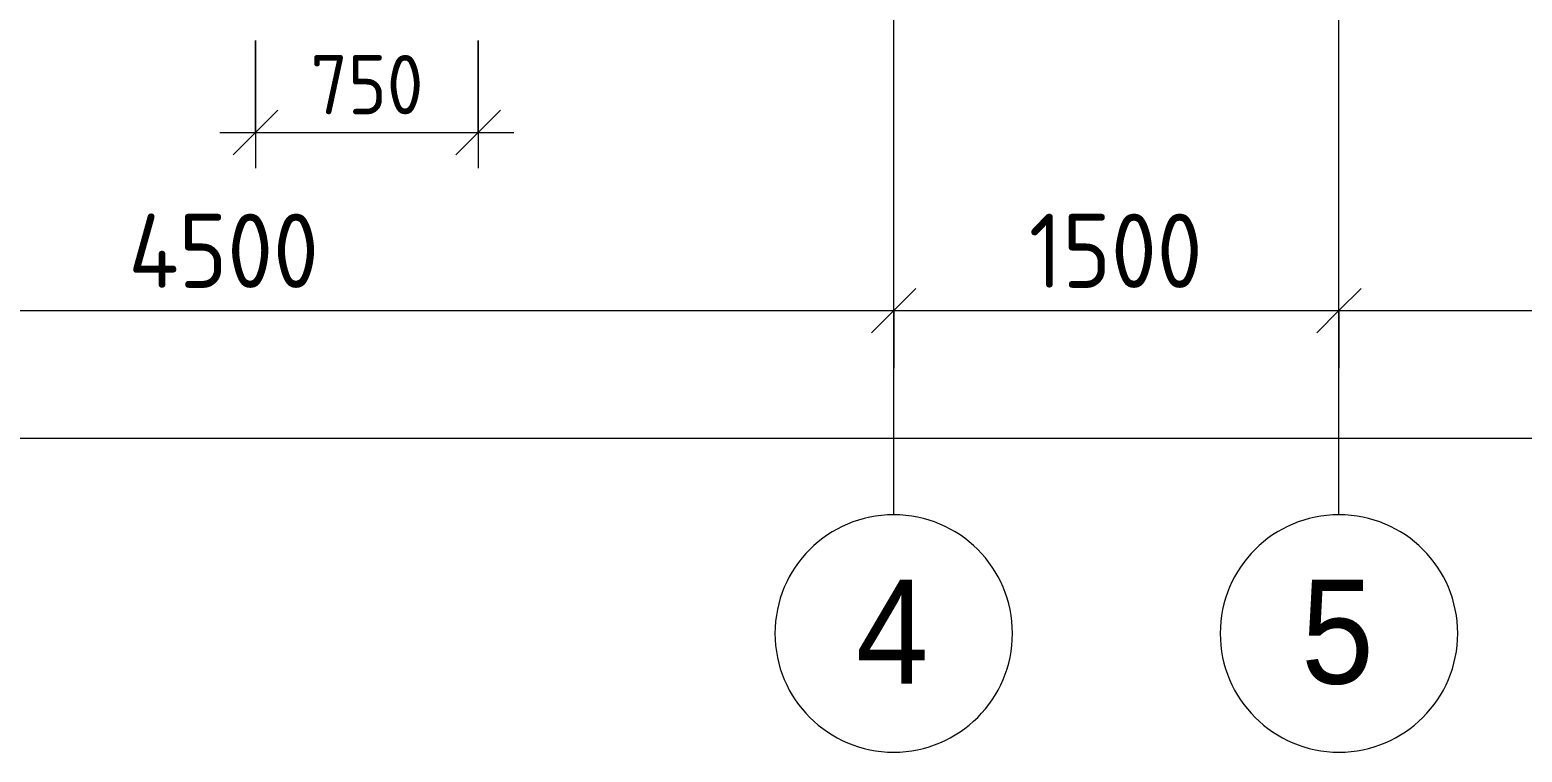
# Model space of a CAD drawing. Header units: millimetres. Extents: x 957 to 217451, y -8553 to 29000.
# Drawn here: x 39093 to 44120, y -2706 to -273 of the extents above; entities that cross this region are included whole.
import ezdxf

# ---------------------------------------------------------------- set-up
doc = ezdxf.new("R2010")
doc.units = ezdxf.units.MM
for name, color, linetype, lineweight in [('A-ANNO-DIMS', 7, 'Continuous', 9), ('A-ANNO-DIMS-100', 7, 'Continuous', 9), ('Оси', 7, 'Continuous', 9), ('Оси-1', 7, 'Continuous', 20)]:
    doc.layers.add(name, color=color, linetype=linetype, lineweight=lineweight)
doc.styles.add('Arial', font='arial.ttf', dxfattribs={"width": 0.9, "height": 350})
doc.styles.add('ISOCPEUR_2', font='isocpeur.ttf', dxfattribs={"width": 0.9, "height": 250})
doc.styles.add('ISOCPEUR_3', font='isocpeur.ttf', dxfattribs={"width": 0.9, "height": 200})
doc.dimstyles.new('ISO-2_0_0_9К_Средний_округл2', dxfattribs={"dimscale": 304.8, "dimtxt": 199.196235, "dimasz": 0.492126, "dimexe": 0.393701, "dimexo": 0, "dimgap": 0, "dimtad": 1, "dimdec": 0, "dimrnd": 10, "dimzin": 0, "dimdsep": 46, "dimtxsty": 'ISOCPEUR_3', "dimblk1": 'OBLIQUE', "dimblk2": 'OBLIQUE', "dimsah": 1, "dimcen": 0.09, "dimdle": 0.393701, "dimazin": 0, "dimtfac": 1, "dimtdec": 4, "dimtix": 1, "dimtmove": 0, "dimatfit": 3, "dimfxl": 1, "dimtvp": 1, "dimtolj": 1, "dimtzin": 0, "dimarcsym": 2})
doc.dimstyles.new('ISO-2_5_0_9К_БОЛЬШОЙ', dxfattribs={"dimscale": 304.8, "dimtxt": 248.995294, "dimasz": 0.492126, "dimexe": 0.393701, "dimexo": 0.984252, "dimgap": 0, "dimtad": 1, "dimdec": 0, "dimrnd": 10, "dimzin": 0, "dimdsep": 46, "dimtxsty": 'ISOCPEUR_2', "dimblk1": 'OBLIQUE', "dimblk2": 'OBLIQUE', "dimsah": 1, "dimcen": 0.09, "dimdle": 0.393701, "dimazin": 0, "dimtfac": 1, "dimtdec": 4, "dimtix": 1, "dimtmove": 0, "dimatfit": 3, "dimfxl": 1, "dimtvp": 1, "dimtolj": 1, "dimtzin": 0, "dimarcsym": 2})

# ---------------------------------------------------------------- blocks, each defined once
blk = doc.blocks.new('Ось сетки - D8-29747960-План расстановки мебели и оборудования 3 этажа в осях 1-12')
at = {"layer": 'Оси-1'}
for start, end in [(360, 180), (180, 360)]:
    blk.add_arc((0, 0), 4, start, end, dxfattribs=at)
blk = doc.blocks.new('DIMBLOCK4-План расстановки мебели и оборудования 3 этажа в осях 1-12')
at = {"layer": 'A-ANNO-DIMS-100'}
for p, q in [((37503.2, -1412.5), (37503.2, -1098.6)), ((42003.2, -1412.5), (42003.2, -1098.6)), ((37503.2, -1218.6), (42003.2, -1218.6)), ((37503.2, -1218.6), (37503.2, -1412.5)), ((42003.2, -1218.6), (42003.2, -1412.5))]:
    blk.add_line(p, q, dxfattribs=at)
at = {"layer": 'A-ANNO-DIMS-100', "lineweight": 20}
for p, q in [((37503.2, -1218.6), (37578.2, -1143.6)), ((42003.2, -1218.6), (42078.2, -1143.6)), ((37503.2, -1218.6), (37428.2, -1293.6)), ((42003.2, -1218.6), (41928.2, -1293.6))]:
    blk.add_line(p, q, dxfattribs=at)
at = {"layer": 'A-ANNO-DIMS-100', "color": 0, "insert": (39425.2, -892), "char_height": 250, "width": 787.208, "attachment_point": 1, "line_spacing_factor": 1.149209, "style": 'ISOCPEUR_2'}
blk.add_mtext('4500', dxfattribs=at)
blk = doc.blocks.new('_Oblique')
at = {"color": 0, "linetype": 'ByBlock', "lineweight": -2}
blk.add_line((-0.5, -0.5), (0.5, 0.5), dxfattribs=at)
blk = doc.blocks.new('DIMBLOCK5-План расстановки мебели и оборудования 3 этажа в осях 1-12')
at = {"layer": 'A-ANNO-DIMS-100'}
for p, q in [((42003.2, -1412.5), (42003.2, -1098.6)), ((43503.2, -1412.5), (43503.2, -1098.6)), ((42003.2, -1218.6), (43503.2, -1218.6)), ((42003.2, -1218.6), (42003.2, -1412.5)), ((43503.2, -1218.6), (43503.2, -1412.5))]:
    blk.add_line(p, q, dxfattribs=at)
at = {"layer": 'A-ANNO-DIMS-100', "lineweight": 20}
for p, q in [((42003.2, -1218.6), (42078.2, -1143.6)), ((43503.2, -1218.6), (43578.2, -1143.6)), ((42003.2, -1218.6), (41928.2, -1293.6)), ((43503.2, -1218.6), (43428.2, -1293.6))]:
    blk.add_line(p, q, dxfattribs=at)
at = {"layer": 'A-ANNO-DIMS-100', "color": 0, "insert": (42458.7, -892), "char_height": 250, "width": 706.764, "attachment_point": 1, "line_spacing_factor": 1.149209, "style": 'ISOCPEUR_2'}
blk.add_mtext('1500', dxfattribs=at)
blk = doc.blocks.new('DIMBLOCK6-План расстановки мебели и оборудования 3 этажа в осях 1-12')
at = {"layer": 'A-ANNO-DIMS-100'}
for p, q in [((43503.2, -1412.5), (43503.2, -1098.6)), ((46503.2, -1412.5), (46503.2, -1098.6)), ((43503.2, -1218.6), (46503.2, -1218.6)), ((43503.2, -1218.6), (43503.2, -1412.5)), ((46503.2, -1218.6), (46503.2, -1412.5))]:
    blk.add_line(p, q, dxfattribs=at)
at = {"layer": 'A-ANNO-DIMS-100', "lineweight": 20}
for p, q in [((43503.2, -1218.6), (43578.2, -1143.6)), ((46503.2, -1218.6), (46578.2, -1143.6)), ((43503.2, -1218.6), (43428.2, -1293.6)), ((46503.2, -1218.6), (46428.2, -1293.6))]:
    blk.add_line(p, q, dxfattribs=at)
at = {"layer": 'A-ANNO-DIMS-100', "color": 0, "insert": (44687.1, -892), "char_height": 250, "width": 758.478, "attachment_point": 1, "line_spacing_factor": 1.149209, "style": 'ISOCPEUR_2'}
blk.add_mtext('3000', dxfattribs=at)
blk = doc.blocks.new('DIMBLOCK64-План расстановки мебели и оборудования 3 этажа в осях 1-12')
at = {"layer": 'A-ANNO-DIMS-100'}
for p, q in [((39852.9, -308), (39852.9, -738.4)), ((39852.9, -618.4), (39852.9, -308)), ((40603.2, -308), (40603.2, -738.4)), ((40603.2, -618.4), (40603.2, -308)), ((39732.9, -618.4), (40723.2, -618.4))]:
    blk.add_line(p, q, dxfattribs=at)
at = {"layer": 'A-ANNO-DIMS-100', "lineweight": 20}
for p, q in [((39852.9, -618.4), (39927.9, -543.4)), ((40603.2, -618.4), (40678.2, -543.4)), ((39852.9, -618.4), (39777.9, -693.4)), ((40603.2, -618.4), (40528.2, -693.4))]:
    blk.add_line(p, q, dxfattribs=at)
at = {"layer": 'A-ANNO-DIMS-100', "color": 0, "insert": (40038.4, -357.2), "char_height": 200, "width": 455.087, "attachment_point": 1, "line_spacing_factor": 1.149209, "style": 'ISOCPEUR_3'}
blk.add_mtext('750', dxfattribs=at)
blk = doc.blocks.new('DIMBLOCK65-План расстановки мебели и оборудования 3 этажа в осях 1-12')
at = {"layer": 'A-ANNO-DIMS-100'}
for p, q in [((29603.2, -1842.1), (29603.2, -1528.1)), ((67803.2, -1842.1), (67803.2, -1528.1)), ((29483.2, -1648.1), (67923.2, -1648.1)), ((29603.2, -1648.1), (29603.2, -1842.1)), ((67803.2, -1648.1), (67803.2, -1842.1))]:
    blk.add_line(p, q, dxfattribs=at)
at = {"layer": 'A-ANNO-DIMS-100', "lineweight": 20}
for p, q in [((29603.2, -1648.1), (29678.2, -1573.1)), ((67803.2, -1648.1), (67878.2, -1573.1)), ((29603.2, -1648.1), (29528.2, -1723.1)), ((67803.2, -1648.1), (67728.2, -1723.1))]:
    blk.add_line(p, q, dxfattribs=at)
at = {"layer": 'A-ANNO-DIMS-100', "color": 0, "insert": (48308.1, -1321.5), "char_height": 250, "width": 948.097, "attachment_point": 1, "line_spacing_factor": 1.149209, "style": 'ISOCPEUR_2'}
blk.add_mtext('38200', dxfattribs=at)

msp = doc.modelspace()

# ---------------------------------------------------------------- linework, layer by layer
at = {"layer": 'Оси'}
for p, q in [((42003.2, -1906.3), (42003.2, 593.7)), ((43503.2, -1906.3), (43503.2, 593.7))]:
    msp.add_line(p, q, dxfattribs=at)

# ---------------------------------------------------------------- block references
at = {"layer": 'Оси-1', "xscale": 99.99999999999993, "yscale": 99.99999999999993, "zscale": 99.99999999999993}
for p in [(42003.2, -2306.3), (43503.2, -2306.3)]:
    msp.add_blockref('Ось сетки - D8-29747960-План расстановки мебели и оборудования 3 этажа в осях 1-12', p, dxfattribs=at)

# ---------------------------------------------------------------- texts
at = {"layer": 'Оси', "char_height": 350, "width": 303.038, "attachment_point": 1, "style": 'Arial'}
for s, insert in [('\\fArial|b0|i0|c204|p34|;\\W.9;4', (41875.7, -2125.6)), ('\\fArial|b0|i0|c204|p34|;\\W.9;5', (43375.7, -2125.6))]:
    msp.add_mtext(s, dxfattribs=dict(at, insert=insert))

# ---------------------------------------------------------------- dimensions: what is measured, and where the dimension line sits
at = {"layer": 'A-ANNO-DIMS'}
for base, p1, p2, dimstyle, override, picture, middle in [((40603.2, -618.4), (39852.9, -308), (40603.2, -308), 'ISO-2_0_0_9К_Средний_округл2', {"dimpost": '<>', "dimfxl": 750.256578}, 'DIMBLOCK64-План расстановки мебели и оборудования 3 этажа в осях 1-12', (40228, -518.4)), ((42003.2, -1218.6), (37503.2, -1112.5), (42003.2, -1112.5), 'ISO-2_5_0_9К_БОЛЬШОЙ', {"dimpost": '<>', "dimfxl": 4500}, 'DIMBLOCK4-План расстановки мебели и оборудования 3 этажа в осях 1-12', (39753.2, -1093.6)), ((43503.2, -1218.6), (42003.2, -1112.5), (43503.2, -1112.5), 'ISO-2_5_0_9К_БОЛЬШОЙ', {"dimpost": '<>', "dimfxl": 1500}, 'DIMBLOCK5-План расстановки мебели и оборудования 3 этажа в осях 1-12', (42753.2, -1093.6)), ((46503.2, -1218.6), (43503.2, -1112.5), (46503.2, -1112.5), 'ISO-2_5_0_9К_БОЛЬШОЙ', {"dimpost": '<>', "dimfxl": 3000}, 'DIMBLOCK6-План расстановки мебели и оборудования 3 этажа в осях 1-12', (45003.2, -1093.6)), ((67803.2, -1648.1), (29603.2, -1542.1), (67803.2, -1542.1), 'ISO-2_5_0_9К_БОЛЬШОЙ', {"dimpost": '<>', "dimfxl": 38199.999966}, 'DIMBLOCK65-План расстановки мебели и оборудования 3 этажа в осях 1-12', (48703.2, -1523.1))]:
    dim = msp.add_linear_dim(base=base, p1=p1, p2=p2, dimstyle=dimstyle, override=override, dxfattribs=at)
    dim.commit()
    dim.dimension.update_dxf_attribs({"geometry": picture, "text_midpoint": middle})

doc.saveas('drawing.dxf')
